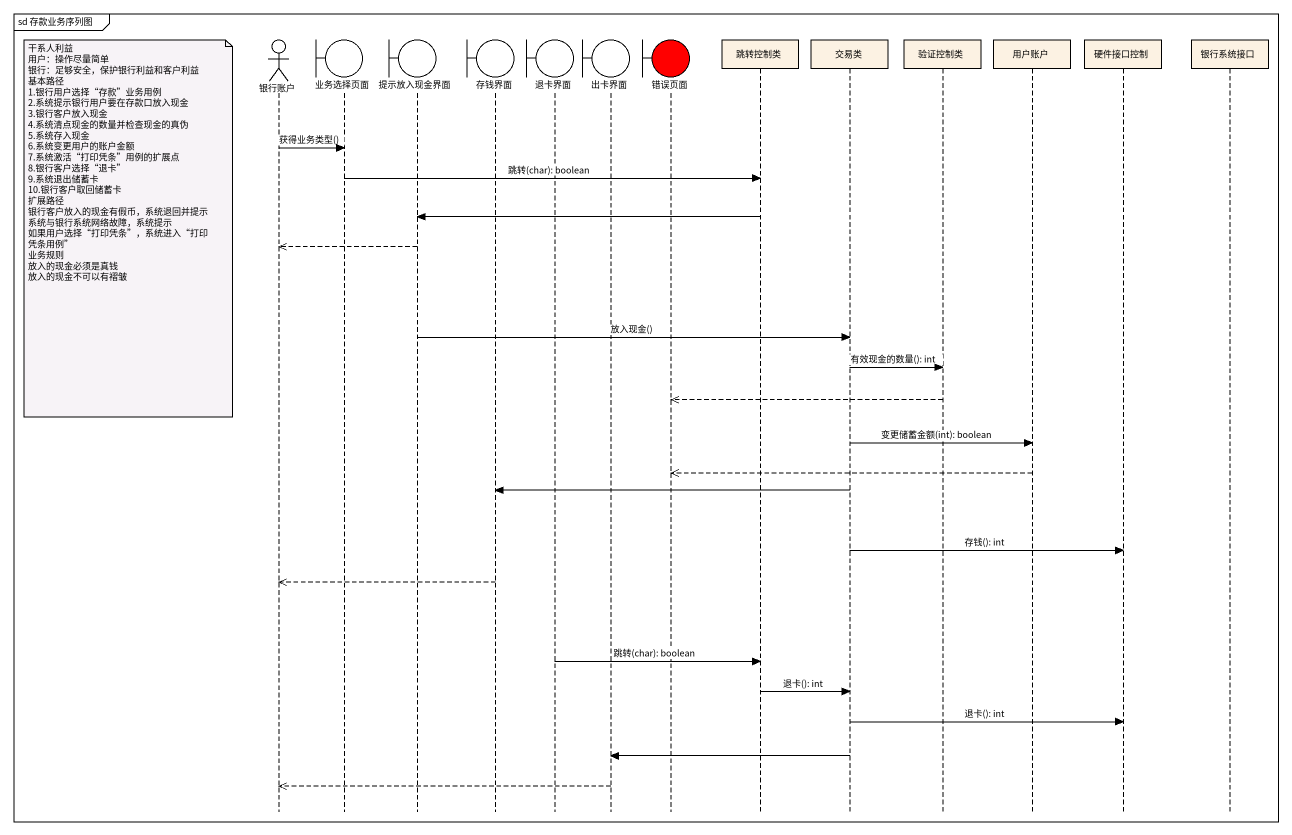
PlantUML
@startuml
mainframe sd 存款业务序列图
hide footbox
actor 银行账户
boundary 业务选择页面
boundary 提示放入现金界面
boundary 存钱界面
boundary 退卡界面
boundary 出卡界面
boundary 错误页面 #FF0000
participant 跳转控制类
participant 交易类
participant 验证控制类
participant 用户账户
participant 硬件接口控制
participant 银行系统接口

银行账户 -> 业务选择页面 : 获得业务类型()
业务选择页面 -> 跳转控制类 : 跳转(char): boolean
跳转控制类 -> 提示放入现金界面
note left of 银行账户
  干系人利益
  用户：操作尽量简单
  银行：足够安全，保护银行利益和客户利益
  基本路径
  1.银行用户选择“存款”业务用例
  2.系统提示银行用户要在存款口放入现金
  3.银行客户放入现金
  4.系统清点现金的数量并检查现金的真伪
  5.系统存入现金
  6.系统变更用户的账户金额
  7.系统激活“打印凭条”用例的扩展点
  8.银行客户选择“退卡”
  9.系统退出储蓄卡
  10.银行客户取回储蓄卡
  扩展路径
  银行客户放入的现金有假币，系统退回并提示
  系统与银行系统网络故障，系统提示
  如果用户选择“打印凭条”，系统进入“打印凭条用例”
  业务规则
  放入的现金必须是真钱
  放入的现金不可以有褶皱
end note
提示放入现金界面 -->> 银行账户
提示放入现金界面 -> 交易类 : 放入现金()
交易类 -> 验证控制类 : 有效现金的数量(): int
验证控制类 -->> 错误页面
交易类 -> 用户账户 : 变更储蓄金额(int): boolean
用户账户 -->> 错误页面
交易类 -> 存钱界面
交易类 -> 硬件接口控制 : 存钱(): int
存钱界面 -->> 银行账户
退卡界面 -> 跳转控制类 : 跳转(char): boolean
跳转控制类 -> 交易类 : 退卡(): int
交易类 -> 硬件接口控制 : 退卡(): int
交易类 -> 出卡界面
出卡界面 -->> 银行账户
@enduml
